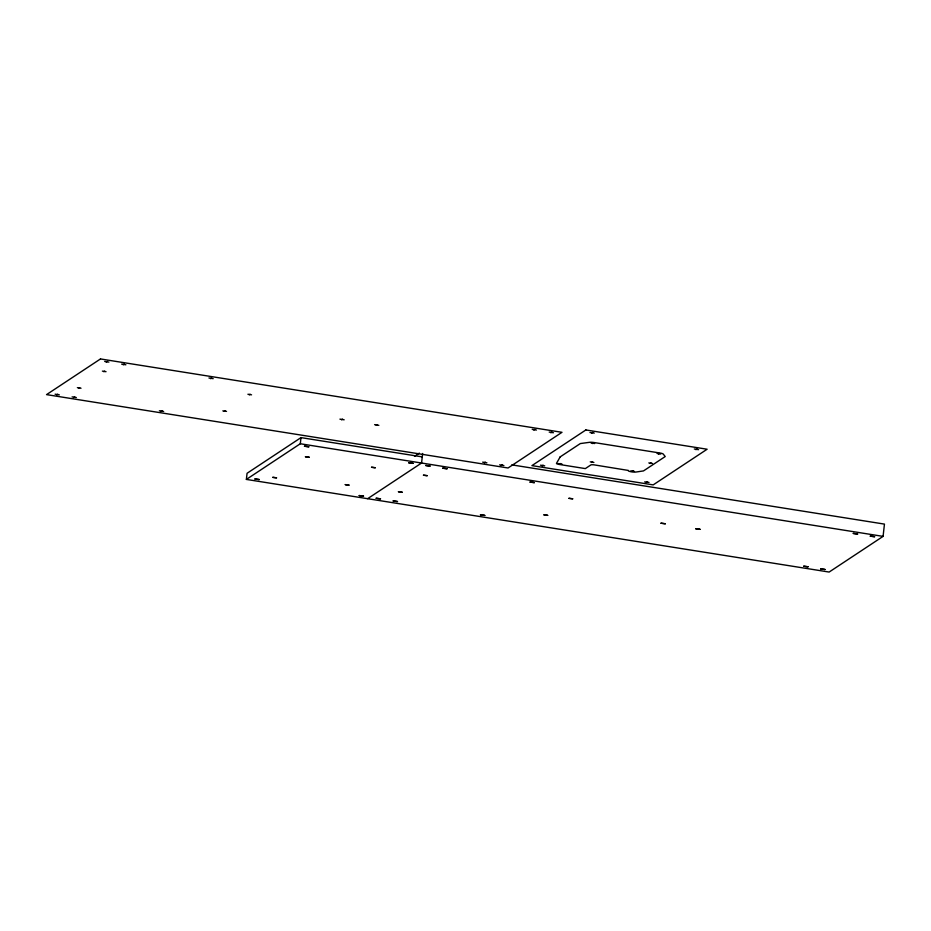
<?xml version="1.0" encoding="UTF-8"?>
<svg xmlns="http://www.w3.org/2000/svg" width="931" height="931" viewBox="0 0 931 931"><rect width="100%" height="100%" fill="white"/><g stroke="black" fill="none" stroke-linecap="round" stroke-linejoin="round"><path stroke-width="1.4" d="M511.806 464.872L884.45 524.106L883.077 536.384L829.137 572.053L246.378 479.418L247.064 473.285L300.992 437.617L422.255 456.888M246.378 479.418L300.306 443.75L300.992 437.617M422.639 453.478L421.568 463.021L367.629 498.69M55.104 394.185L59.351 394.86M77.378 387.657L81.02 388.239M72.083 396.885L76.33 397.56M104.668 361.414L108.904 362.089M102.398 371.12L106.029 371.69M121.635 364.114L125.883 364.789M159.387 410.757L163.635 411.432M208.94 377.986L213.187 378.661M222.835 410.874L226.524 411.362M247.902 394.244L251.545 394.825M339.92 419.125L344.167 419.8M374.599 424.641L378.847 425.316M482.654 462.137L486.901 462.812M499.633 464.837L503.88 465.512M532.218 429.366L536.465 430.041M549.197 432.065L553.433 432.74M540.48 465.186L544.728 465.861M558.379 463.545L562.021 464.115M589.975 432.519L594.281 433.09M591.022 442.958L594.653 443.528M590.254 461.857L593.885 462.439M630.846 470.83L634.477 471.4M648.826 462.916L652.456 463.487M657.1 453.455L660.742 454.037M644.694 481.862L649.012 482.433M694.317 448.986L698.564 449.661M56.675 394.884L57.769 394.162M106.239 362.112L107.333 361.391M78.728 388.262L79.67 387.633M103.748 371.713L104.679 371.097M73.654 397.584L74.748 396.862M123.218 364.812L124.312 364.079M160.958 411.455L162.052 410.734M210.522 378.684L211.616 377.963M224.243 411.386L225.174 410.769M249.252 394.849L250.195 394.22M341.491 419.823L342.585 419.101M376.171 425.339L377.264 424.617M414.551 456.295L419.346 453.129M484.236 462.835L485.33 462.113M533.789 430.064L534.883 429.342M501.215 465.535L502.309 464.813M550.768 432.764L551.862 432.042M542.063 465.884L543.157 465.163M591.616 433.113L592.71 432.391M559.729 464.138L560.671 463.522M592.372 443.552L593.303 442.935M591.604 462.463L592.535 461.846M632.196 471.423L633.127 470.807M658.45 454.06L659.392 453.444M650.175 463.51L651.106 462.893M646.335 482.456L647.429 481.734M695.899 449.685L696.993 448.963M300.306 443.75L883.077 536.384M560.159 456.9L556.447 463.429A3.782 0.745 6.4 0 0 559.263 464.453L585.331 468.596L590.964 464.872A3.398 0.663 6.4 0 1 594.013 464.848L628.413 470.446A4.411 0.861 6.4 0 0 630.508 471.645A4.411 0.861 6.4 0 0 635.792 472.064L643.496 470.911L665.223 456.539L663.151 453.967A4.411 0.861 6.4 0 0 660.021 453.025L593.931 442.516A4.411 0.861 6.4 0 0 589.707 442.295L580.327 443.563L560.159 456.9M254.931 478.988L259.237 479.558L254.931 478.988M272.83 477.347L276.53 477.824L272.83 477.347M304.484 446.217L308.801 446.787L304.484 446.217M305.461 456.76L309.162 457.237L305.461 456.76M345.285 484.632L348.985 485.109L345.285 484.632M371.55 467.257L375.251 467.746L371.55 467.257M359.215 495.56L363.521 496.13L359.215 495.56M376.182 498.26L380.5 498.83L376.182 498.26M408.767 462.788L413.085 463.359L408.767 462.788M398.456 491.731L402.157 492.22L398.456 491.731M393.161 500.959L397.479 501.53L393.161 500.959M425.746 465.488L430.052 466.059L425.746 465.488M423.477 475.194L427.178 475.683L423.477 475.194M442.725 468.188L447.031 468.759L442.725 468.188M480.466 514.831L484.783 515.402L480.466 514.831M530.03 482.06L534.336 482.63L530.03 482.06M543.972 514.866L547.672 515.343L543.972 514.866M568.981 498.318L572.681 498.807L568.981 498.318M660.998 523.199L665.316 523.769L660.998 523.199M695.678 528.715L699.996 529.285L695.678 528.715M803.744 566.211L808.05 566.781L803.744 566.211M820.711 568.911L825.029 569.481L820.711 568.911M853.296 533.44L857.614 534.01L853.296 533.44M870.276 536.14L874.593 536.71L870.276 536.14M100.49 358.947L46.55 394.616L508.058 467.979L561.987 432.31L100.49 358.947M585.867 429.959L531.927 465.616L653.19 484.888L707.118 449.231L585.867 429.959"/></g></svg>
